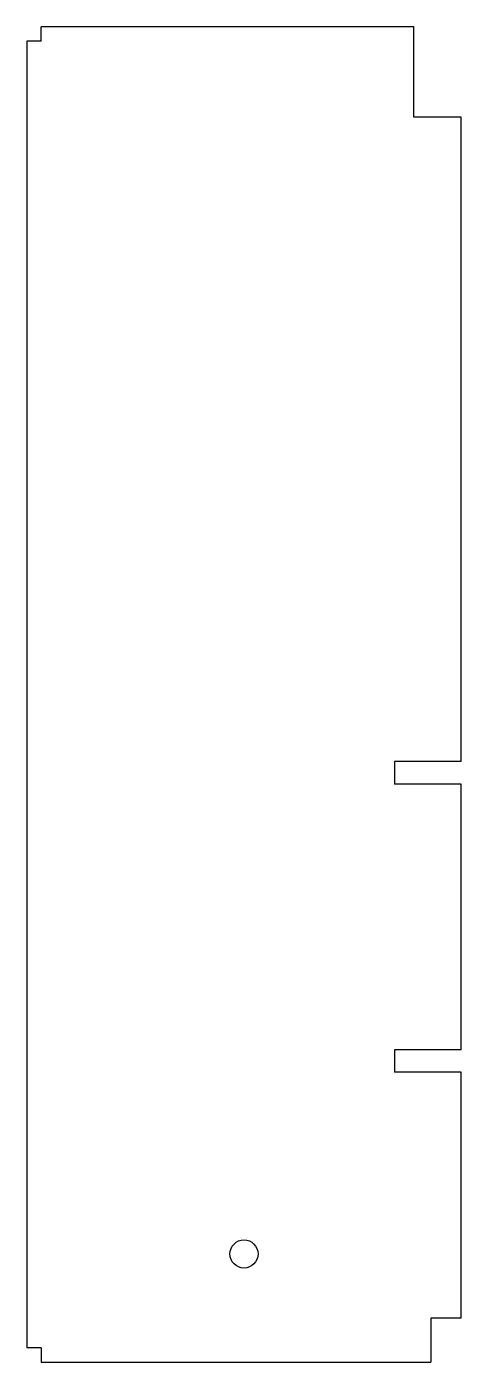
# Model space of a CAD drawing. Header units: inches. Extents: x -23.4 to 0.7, y -0.7 to 73.4.
import ezdxf

# ---------------------------------------------------------------- set-up
doc = ezdxf.new("R2010")
doc.units = ezdxf.units.IN
doc.header["$MEASUREMENT"] = 0

msp = doc.modelspace()

# ---------------------------------------------------------------- linework, layer by layer
at = {"color": 7, "linetype": 'Continuous', "lineweight": 25}
for p, q in [((-22.62, 72.62), (-22.62, 73.425)), ((-1.938, 73.425), (-22.62, 73.425)), ((-1.938, 68.412), (-1.938, 73.425)), ((-23.425, 72.62), (-23.425, 0.105)), ((-22.62, 72.62), (-23.425, 72.62)), ((0.7, 68.412), (-1.938, 68.412)), ((0.7, 32.645), (0.7, 68.412)), ((0.7, 32.645), (-3, 32.645)), ((-3, 32.645), (-3, 31.395)), ((0.7, 31.395), (-3, 31.395)), ((0.7, 16.645), (0.7, 31.395)), ((0.7, 16.645), (-3, 16.645)), ((-3, 16.645), (-3, 15.395)), ((0.7, 15.395), (-3, 15.395)), ((0.7, 1.75), (0.7, 15.395)), ((0.7, 1.75), (-1, 1.75)), ((-1, 1.75), (-1, -0.7)), ((-22.62, 0.105), (-23.425, 0.105)), ((-22.62, 0.105), (-22.62, -0.7)), ((-22.62, -0.7), (-1, -0.7))]:
    msp.add_line(p, q, dxfattribs=at)
msp.add_circle((-11.363, 5.312), 0.781, dxfattribs=at)

doc.saveas('drawing.dxf')
